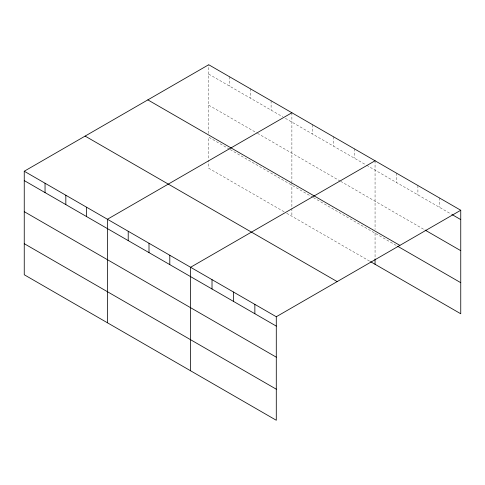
<?xml version="1.0" encoding="UTF-8"?>
<svg xmlns="http://www.w3.org/2000/svg" width="485" height="485" viewBox="0 0 485 485"><rect width="100%" height="100%" fill="white"/><g stroke="black" fill="none" stroke-linecap="round" stroke-linejoin="round"><path stroke-width="0.36" stroke-dasharray="2.42 1.82" d="M208.714 133.46L208.714 64.735M208.714 74.09L282.791 116.861M285.392 118.358L365.963 164.876M366.611 165.252L451.662 214.358M208.714 105.166L256.801 132.926M257.45 133.302L339.973 180.947M340.622 181.317L424.393 229.69M229.508 149.186L208.714 137.182L208.714 159.377M230.157 149.562L312.679 197.201M313.328 197.577L396.481 245.586M284.089 211.769L208.714 168.253L208.714 160.117M286.69 213.273L369.861 261.288M439.325 197.874L439.325 207.234M417.906 185.506L417.906 194.867M396.481 173.139L396.481 182.499M375.057 160.771L375.057 229.496M375.057 233.218L375.057 259.111M354.268 148.768L354.268 158.122M333.474 136.764L333.474 146.118M312.679 124.76L312.679 134.115M291.885 112.75L291.885 182.221M291.885 182.966L291.885 216.274M271.097 100.747L271.097 110.107M250.302 88.743L250.302 98.103M229.508 76.739L229.508 86.094"/><path stroke-width="0.73" d="M24.25 171.235L276.286 316.747L276.286 420.265L24.25 274.752L24.25 171.235L208.714 64.735L460.75 210.248L460.75 313.765L370.51 261.664M291.885 112.75L107.421 219.256L107.421 322.774M375.057 160.771L190.593 267.271L190.593 370.795M276.286 316.747L460.75 210.248M452.311 214.728L460.75 219.602M425.048 230.06L460.75 250.678M147.84 99.88L399.876 245.392M397.779 246.338L460.75 282.688M85.124 136.091L337.16 281.603M24.25 180.59L276.286 326.102M24.25 211.666L276.286 357.178M24.25 243.682L276.286 389.194M375.057 259.111L375.057 264.289M254.861 304.38L254.861 313.734M233.437 292.006L233.437 301.367M212.018 279.639L212.018 288.999M169.798 255.268L169.798 264.622M149.004 243.264L149.004 252.618M128.216 231.26L128.216 240.615M86.627 207.247L86.627 216.607M65.833 195.243L65.833 204.603M45.044 183.239L45.044 192.6"/></g></svg>
